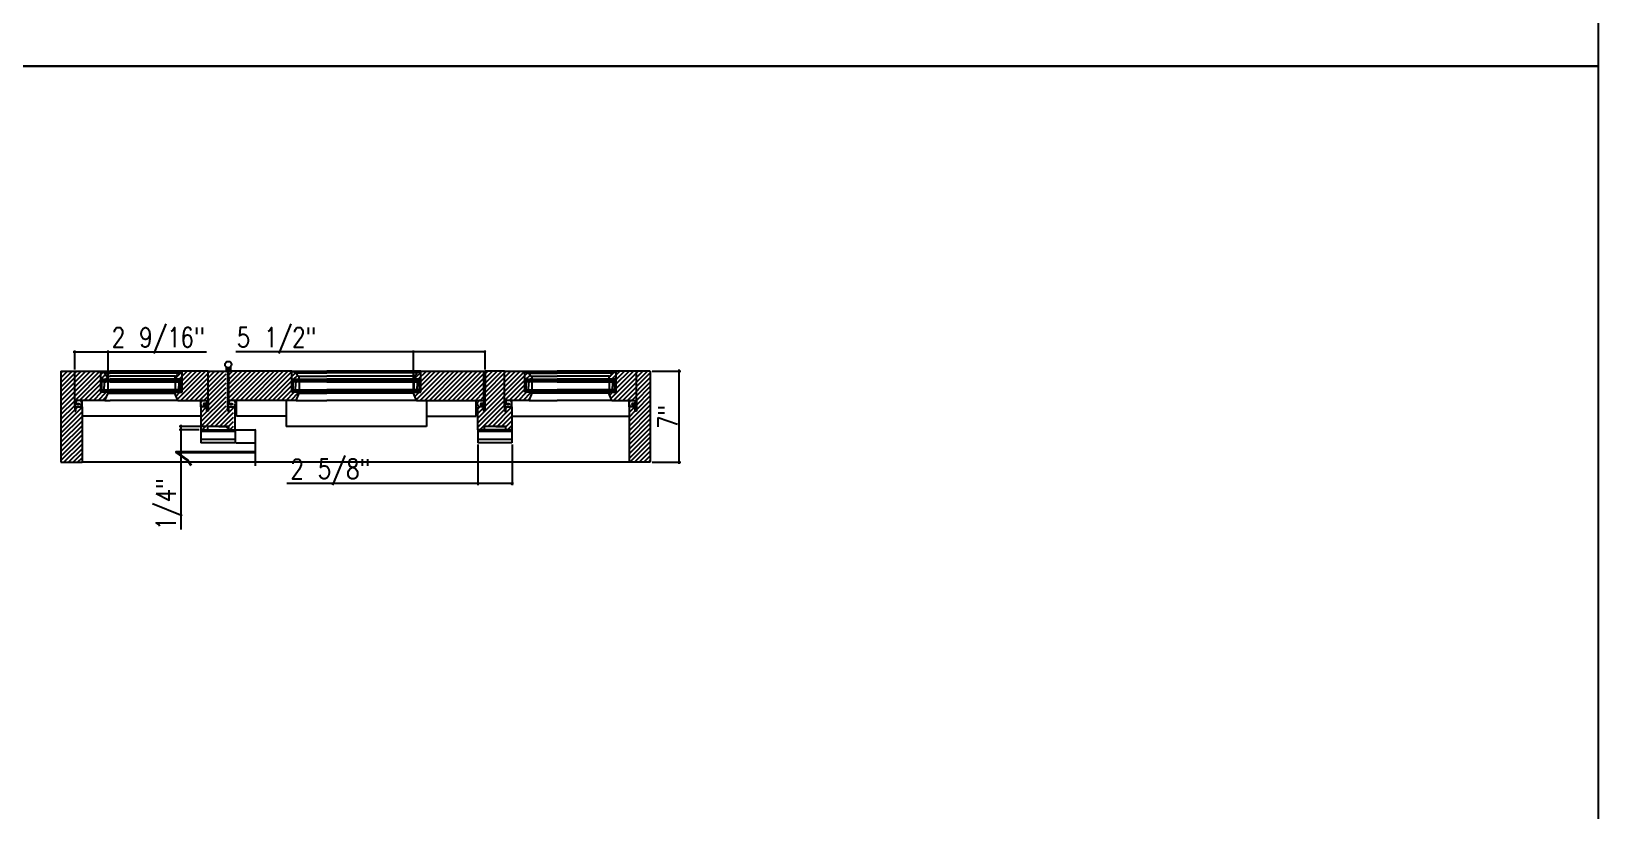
# Model space of a CAD drawing. Header units: inches. Extents: x 1985 to 11287, y 379 to 4336.
# Drawn here: x 7354.8 to 7475.2, y 3603.7 to 3663.6 of the extents above; entities that cross this region are included whole.
import ezdxf

# ---------------------------------------------------------------- set-up
doc = ezdxf.new("R2010")
doc.units = ezdxf.units.IN
doc.header["$MEASUREMENT"] = 0
doc.layers.get('0').update_dxf_attribs({"linetype": 'CONTINUOUS'})
doc.layers.get('Defpoints').update_dxf_attribs({"linetype": 'CONTINUOUS'})
for name, color, linetype in [('COTE1-1', 7, 'CONTINUOUS'), ('COTE1-1 99', 7, 'CONTINUOUS'), ('glass-', 6, 'CONTINUOUS'), ('glazing tape', 7, 'CONTINUOUS'), ('hardware-', 94, 'CONTINUOUS'), ('hatch 99', 1, 'CONTINUOUS'), ('separation 99', 3, 'CONTINUOUS'), ('weatherstripping', 5, 'CONTINUOUS'), ('wood detail', 7, 'CONTINUOUS'), ('wood detail 99', 7, 'CONTINUOUS')]:
    doc.layers.add(name, color=color, linetype=linetype)
doc.styles.get("Standard").update_dxf_attribs({"font": 'txt.shx', "width": 0.8})
doc.dimstyles.new('Elevation', dxfattribs={"dimscale": 2, "dimtxt": 0.75, "dimasz": 0.0625, "dimexe": 0.0625, "dimexo": 0.0625, "dimgap": 0.0625, "dimtad": 1, "dimdec": 5, "dimzin": 0, "dimdsep": 46, "dimlunit": 5, "dimtxsty": 'Standard', "dimblk1": 'OBLIQUE', "dimblk2": 'OBLIQUE', "dimsah": 1, "dimcen": 2, "dimdle": 0.0625, "dimclrd": 1, "dimclre": 1, "dimadec": 1, "dimazin": 0, "dimtfac": 0.375, "dimtdec": 5, "dimtmove": 0, "dimatfit": 3, "dimldrblk": 'OBLIQUE', "dimfxl": 1, "dimfrac": 2, "dimtolj": 1, "dimtzin": 0, "dimarcsym": 0})
doc.dimstyles.new('Muntin', dxfattribs={"dimtxt": 0.125, "dimasz": 0.0625, "dimexe": 0.0625, "dimexo": 0.0625, "dimgap": 0.0625, "dimtad": 1, "dimdec": 5, "dimzin": 0, "dimdsep": 46, "dimlunit": 5, "dimtxsty": 'Standard', "dimblk": 'OBLIQUE', "dimcen": 0.125, "dimclrd": 1, "dimclre": 1, "dimadec": 1, "dimazin": 0, "dimtfac": 0.375, "dimtdec": 5, "dimtmove": 0, "dimatfit": 3, "dimldrblk": 'OBLIQUE', "dimfxl": 1, "dimfrac": 2, "dimtolj": 1, "dimtzin": 0, "dimarcsym": 0})
pattern_1 = [(45, (7403.3322, 1875.4925), (-0.176776695, 0.176776695), [])]
pattern_2 = [(45, (7377.59578, 1887.24706), (-0.176776695, 0.176776695), [])]

# ---------------------------------------------------------------- blocks, each defined once
blk = doc.blocks.new('_OBLIQUE')
at = {"color": 0, "linetype": 'ByBlock'}
blk.add_line((-0.5, -0.5), (0.5, 0.5), dxfattribs=at)
blk = doc.blocks.new('*D771')
at = {"layer": 'COTE1-1 99', "color": 1, "lineweight": -2}
for p, q in [((7402.46, 3637.45), (7404.67, 3637.45)), ((7404.54, 3630.33), (7404.54, 3637.58)), ((7402.46, 3630.45), (7404.67, 3630.45))]:
    blk.add_line(p, q, dxfattribs=at)
at = {"layer": 'Defpoints', "color": 0}
for p in [(7402.33, 3637.45), (7404.54, 3637.45), (7402.33, 3630.45)]:
    blk.add_point(p, dxfattribs=at)
at = {"layer": 'COTE1-1 99', "color": 1, "lineweight": -2, "xscale": 0.125, "yscale": 0.125, "zscale": 0.125}
for p, rotation in [((7404.54, 3637.45), 90), ((7404.54, 3630.45), 270)]:
    blk.add_blockref('_OBLIQUE', p, dxfattribs=dict(at, rotation=rotation))
at = {"layer": 'COTE1-1 99', "color": 0, "insert": (7403.67, 3633.95), "char_height": 1.5, "attachment_point": 5, "rotation": 90}
blk.add_mtext('\\A1;7"', dxfattribs=at)
blk = doc.blocks.new('*D772')
at = {"layer": 'COTE1-1 99', "color": 1, "lineweight": -2}
for p, q in [((7368.19, 3633.2), (7366.14, 3633.2)), ((7367.69, 3632.95), (7366.14, 3632.95)), ((7366.27, 3633.33), (7366.27, 3632.95)), ((7366.27, 3632.95), (7366.27, 3625.3))]:
    blk.add_line(p, q, dxfattribs=at)
at = {"layer": 'Defpoints', "color": 0}
for p in [(7366.27, 3632.95), (7367.81, 3632.95), (7368.31, 3633.2)]:
    blk.add_point(p, dxfattribs=at)
at = {"layer": 'COTE1-1 99', "color": 1, "lineweight": -2, "xscale": 0.125, "yscale": 0.125, "zscale": 0.125}
for p, rotation in [((7366.27, 3633.2), 90), ((7366.27, 3632.95), 270)]:
    blk.add_blockref('_OBLIQUE', p, dxfattribs=dict(at, rotation=rotation))
at = {"layer": 'COTE1-1 99', "color": 0, "insert": (7365.39, 3627.23), "char_height": 1.5, "attachment_point": 5, "rotation": 90}
blk.add_mtext('\\A1;1/4"', dxfattribs=at)
blk = doc.blocks.new('*D785')
at = {"layer": 'COTE1-1', "color": 1, "lineweight": -2}
for p, q in [((7370.5, 3632.95), (7372.04, 3632.95)), ((7371.98, 3632.95), (7371.98, 3631.95)), ((7370.5, 3631.95), (7372.04, 3631.95)), ((7371.98, 3631.95), (7371.98, 3630.17))]:
    blk.add_line(p, q, dxfattribs=at)
at = {"layer": 'Defpoints', "color": 0}
for p in [(7370.44, 3632.95), (7370.44, 3631.95), (7371.98, 3631.95)]:
    blk.add_point(p, dxfattribs=at)
at = {"layer": 'COTE1-1', "color": 1, "lineweight": -2, "xscale": 0.0625, "yscale": 0.0625, "zscale": 0.0625}
for p, rotation in [((7371.98, 3632.95), 90), ((7371.98, 3631.95), 270)]:
    blk.add_blockref('_OBLIQUE', p, dxfattribs=dict(at, rotation=rotation))
at = {"layer": 'COTE1-1', "color": 0, "insert": (7368.92, 3631.03), "char_height": 6, "attachment_point": 5, "rotation": 90}
blk.add_mtext('\\A1;1', dxfattribs=at)
blk = doc.blocks.new('*D779')
at = {"layer": 'COTE1-1 99', "color": 1, "lineweight": -2}
for p, q in [((7389.08, 3631.83), (7389.08, 3628.69)), ((7391.71, 3631.83), (7391.71, 3628.69)), ((7389.08, 3628.81), (7374.43, 3628.81)), ((7391.83, 3628.81), (7389.08, 3628.81))]:
    blk.add_line(p, q, dxfattribs=at)
at = {"layer": 'Defpoints', "color": 0}
for p in [(7389.08, 3631.95), (7391.71, 3631.95), (7389.08, 3628.81)]:
    blk.add_point(p, dxfattribs=at)
at = {"layer": 'COTE1-1 99', "color": 1, "lineweight": -2, "xscale": 0.125, "yscale": 0.125, "zscale": 0.125, "rotation": 180}
blk.add_blockref('_OBLIQUE', (7389.08, 3628.81), dxfattribs=at)
at = {"layer": 'COTE1-1 99', "color": 1, "lineweight": -2, "xscale": 0.125, "yscale": 0.125, "zscale": 0.125}
blk.add_blockref('_OBLIQUE', (7391.71, 3628.81), dxfattribs=at)
at = {"layer": 'COTE1-1 99', "color": 0, "insert": (7377.76, 3629.69), "char_height": 1.5, "attachment_point": 5}
blk.add_mtext('\\A1;2 5/8"', dxfattribs=at)
blk = doc.blocks.new('*D780')
at = {"layer": 'COTE1-1 99', "color": 1, "lineweight": -2}
for p, q in [((7384.14, 3638.93), (7370.49, 3638.93)), ((7389.64, 3638.93), (7384.02, 3638.93)), ((7384.14, 3635.92), (7384.14, 3639.05)), ((7389.64, 3637.58), (7389.64, 3639.05))]:
    blk.add_line(p, q, dxfattribs=at)
at = {"layer": 'Defpoints', "color": 0}
for p in [(7389.64, 3638.93), (7389.64, 3637.45), (7384.14, 3635.8)]:
    blk.add_point(p, dxfattribs=at)
at = {"layer": 'COTE1-1 99', "color": 1, "lineweight": -2, "xscale": 0.125, "yscale": 0.125, "zscale": 0.125, "rotation": 180}
blk.add_blockref('_OBLIQUE', (7384.14, 3638.93), dxfattribs=at)
at = {"layer": 'COTE1-1 99', "color": 1, "lineweight": -2, "xscale": 0.125, "yscale": 0.125, "zscale": 0.125}
blk.add_blockref('_OBLIQUE', (7389.64, 3638.93), dxfattribs=at)
at = {"layer": 'COTE1-1 99', "color": 0, "insert": (7373.62, 3639.8), "char_height": 1.5, "attachment_point": 5}
blk.add_mtext('\\A1;5 1/2"', dxfattribs=at)
blk = doc.blocks.new('*D781')
at = {"layer": 'COTE1-1 99', "color": 1, "lineweight": -2}
for p, q in [((7358, 3638.93), (7360.69, 3638.93)), ((7358.13, 3637.58), (7358.13, 3639.05)), ((7360.69, 3635.95), (7360.69, 3639.05)), ((7360.69, 3638.93), (7368.26, 3638.93))]:
    blk.add_line(p, q, dxfattribs=at)
at = {"layer": 'Defpoints', "color": 0}
for p in [(7360.69, 3638.93), (7358.13, 3637.45), (7360.69, 3635.83)]:
    blk.add_point(p, dxfattribs=at)
at = {"layer": 'COTE1-1 99', "color": 1, "lineweight": -2, "xscale": 0.125, "yscale": 0.125, "zscale": 0.125, "rotation": 180}
blk.add_blockref('_OBLIQUE', (7358.13, 3638.93), dxfattribs=at)
at = {"layer": 'COTE1-1 99', "color": 1, "lineweight": -2, "xscale": 0.125, "yscale": 0.125, "zscale": 0.125}
blk.add_blockref('_OBLIQUE', (7360.69, 3638.93), dxfattribs=at)
at = {"layer": 'COTE1-1 99', "color": 0, "insert": (7364.54, 3639.8), "char_height": 1.5, "attachment_point": 5}
blk.add_mtext('\\A1;2 9/16"', dxfattribs=at)

msp = doc.modelspace()

# ---------------------------------------------------------------- hatches: boundary and pattern name
at = {"layer": 'glazing tape'}
h = msp.add_hatch(color=256, dxfattribs=at)
h.paths.add_polyline_path([(7360.664259, 3636.766145), (7360.664259, 3636.828645), (7360.164259, 3636.828645), (7360.164259, 3636.766145)])
h.paths.add_polyline_path([(7360.187759, 3635.891145), (7360.187759, 3635.828645), (7360.687759, 3635.828645), (7360.687759, 3635.891145)])
h = msp.add_hatch(color=256, dxfattribs=at)
h.paths.add_polyline_path([(7366.336338, 3636.766145), (7366.336338, 3636.828645), (7365.836338, 3636.828645), (7365.836338, 3636.766145)])
h.paths.add_polyline_path([(7366.312838, 3635.828645), (7366.312838, 3635.891145), (7365.812838, 3635.891145), (7365.812838, 3635.828645)])
h = msp.add_hatch(color=7, dxfattribs=at)
h.paths.add_polyline_path([(7375.352681, 3636.828645), (7374.852681, 3636.828645), (7374.852681, 3636.766145), (7375.352681, 3636.766145)])
h.paths.add_polyline_path([(7375.376181, 3635.891145), (7374.876181, 3635.891145), (7374.876181, 3635.828645), (7375.376181, 3635.828645)])
h = msp.add_hatch(color=7, dxfattribs=at)
h.paths.add_polyline_path([(7384.166045, 3636.828645), (7384.666045, 3636.828645), (7384.666045, 3636.766145), (7384.166045, 3636.766145)])
h.paths.add_polyline_path([(7384.142545, 3635.891145), (7384.642545, 3635.891145), (7384.642545, 3635.828645), (7384.142545, 3635.828645)])
h = msp.add_hatch(color=256, dxfattribs=at)
h.paths.add_polyline_path([(7393.244889, 3636.828645), (7392.744889, 3636.828645), (7392.744889, 3636.766145), (7393.244889, 3636.766145)])
h.paths.add_polyline_path([(7393.268389, 3635.891145), (7392.768389, 3635.891145), (7392.768389, 3635.828645), (7393.268389, 3635.828645)])
h = msp.add_hatch(color=256, dxfattribs=at)
h.paths.add_polyline_path([(7399.666968, 3636.828645), (7399.166968, 3636.828645), (7399.166968, 3636.766145), (7399.666968, 3636.766145)])
h.paths.add_polyline_path([(7399.643468, 3635.891145), (7399.143468, 3635.891145), (7399.143468, 3635.828645), (7399.643468, 3635.828645)])
at = {"layer": 'hatch 99'}
h = msp.add_hatch(dxfattribs=at)
h.set_pattern_fill('ANSI31', color=256, scale=2, style=0)
h.set_pattern_definition(pattern_1)
h.paths.add_polyline_path([(7360.125244, 3636.828645), (7360.664259, 3636.828645), (7360.664259, 3637.055145, -0.375199902), (7360.508009, 3637.180145, 0.375199902), (7360.351759, 3637.305145), (7360.351759, 3637.367645), (7360.125244, 3637.367645)], flags=17)
h.paths.add_polyline_path([(7360.125244, 3637.453645), (7358.125308, 3637.453645), (7358.125308, 3635.203645), (7360.446687, 3635.203645), (7360.687759, 3635.766145), (7360.687759, 3635.828645), (7360.125244, 3635.828645)])
edge = h.paths.add_edge_path()
edge.add_line((7357.0628, 3630.453645), (7358.6878, 3630.453645))
edge.add_line((7358.6878, 3630.453645), (7358.6878, 3634.703645))
edge.add_line((7358.6878, 3634.703645), (7358.389361, 3634.703645))
edge.add_spline(control_points=[(7358.392226, 3634.705322), (7358.32034, 3634.719898), (7358.192418, 3634.737537), (7358.15268, 3634.573453), (7358.243471, 3634.530355), (7358.206312, 3634.440902), (7358.136272, 3634.396686)], knot_values=[0.0027567057, 0.0027567057, 0.0027567057, 0.0027567057, 0.1624304155, 0.2177873023, 0.3270826056, 0.4968128609, 0.4968128609, 0.4968128609, 0.4968128609], degree=3, periodic=0)
edge.add_line((7358.21897, 3634.603947), (7358.21897, 3634.391181))
edge.add_line((7358.21897, 3634.391181), (7358.125308, 3634.391181))
edge.add_line((7358.125308, 3634.391181), (7358.125308, 3635.203645))
edge.add_line((7358.125308, 3635.203645), (7358.125308, 3637.453645))
edge.add_line((7358.125308, 3637.453645), (7357.0628, 3637.453645))
edge.add_line((7357.0628, 3637.453645), (7357.0628, 3630.453645))
h = msp.add_hatch(dxfattribs=at)
h.set_pattern_fill('ANSI31', color=256, scale=2, style=0)
h.set_pattern_definition(pattern_1)
edge = h.paths.add_edge_path()
edge.add_line((7369.751204, 3636.078645), (7369.751204, 3637.328645))
edge.add_line((7369.751204, 3637.328645), (7369.751204, 3637.453645))
edge.add_line((7369.751204, 3637.453645), (7368.375289, 3637.453645))
edge.add_line((7368.375289, 3637.453645), (7368.375289, 3634.731956))
edge.add_line((7368.375289, 3634.731956), (7368.375289, 3634.391181))
edge.add_line((7368.375289, 3634.391181), (7368.281627, 3634.391181))
edge.add_line((7368.281627, 3634.391181), (7368.281627, 3634.703085))
edge.add_spline(control_points=[(7368.10837, 3634.705322), (7368.180256, 3634.719898), (7368.308179, 3634.737537), (7368.347917, 3634.573453), (7368.257126, 3634.530355), (7368.294285, 3634.440902), (7368.364325, 3634.396686)], knot_values=[0.0027567057, 0.0027567057, 0.0027567057, 0.0027567057, 0.1624304155, 0.2177873023, 0.3270826056, 0.4968128609, 0.4968128609, 0.4968128609, 0.4968128609], degree=3, periodic=0)
edge.add_line((7368.28045, 3634.703645), (7367.812796, 3634.703645))
edge.add_line((7367.812796, 3634.703645), (7367.812796, 3632.953645))
edge.add_line((7367.812796, 3632.953645), (7368.312796, 3632.953645))
edge.add_line((7368.312796, 3632.953645), (7368.312796, 3633.203645))
edge.add_line((7368.312796, 3633.203645), (7369.812796, 3633.203645))
edge.add_line((7369.812796, 3633.203645), (7369.812796, 3632.953645))
edge.add_line((7369.812796, 3632.953645), (7370.312796, 3632.953645))
edge.add_line((7370.312796, 3632.953645), (7370.312796, 3634.703645))
edge.add_line((7370.312796, 3634.703645), (7369.845143, 3634.703645))
edge.add_spline(control_points=[(7370.017222, 3634.705322), (7369.945337, 3634.719898), (7369.817414, 3634.737537), (7369.777676, 3634.573453), (7369.868467, 3634.530355), (7369.831308, 3634.440902), (7369.761268, 3634.396686)], knot_values=[0.0027567057, 0.0027567057, 0.0027567057, 0.0027567057, 0.1624304155, 0.2177873023, 0.3270826056, 0.4968128609, 0.4968128609, 0.4968128609, 0.4968128609], degree=3, periodic=0)
edge.add_line((7369.843966, 3634.703085), (7369.843966, 3634.391181))
edge.add_line((7369.843966, 3634.391181), (7369.751204, 3634.391181))
edge.add_line((7369.751204, 3634.391181), (7369.751204, 3636.078645))
h.paths.add_polyline_path([(7368.375289, 3637.453645), (7366.375352, 3637.453645), (7366.375352, 3635.828645), (7365.812838, 3635.828645), (7365.812838, 3635.766145), (7366.053909, 3635.203645), (7368.375289, 3635.203645)])
h.paths.add_polyline_path([(7366.375352, 3637.367645), (7366.148838, 3637.367645), (7366.148838, 3637.305145), (7366.135716, 3637.305145, 0.3507810594), (7365.992588, 3637.180145, -0.375199902), (7365.836338, 3637.055145), (7365.836338, 3636.828645), (7366.375352, 3636.828645)], flags=17)
h = msp.add_hatch(dxfattribs=at)
h.set_pattern_fill('ANSI31', color=256, scale=2, style=0)
h.set_pattern_definition([(45, (7391.70265, 1887.24706), (-0.176776695, 0.176776695), [])])
h.paths.add_polyline_path([(7369.969931, 3637.453645), (7369.969931, 3635.203645), (7375.13511, 3635.203645), (7375.376181, 3635.766145), (7375.376181, 3635.828645), (7374.813667, 3635.828645), (7374.813667, 3637.453645)])
h.paths.add_polyline_path([(7374.813667, 3636.828645), (7375.352681, 3636.828645), (7375.352681, 3637.078645, -0.375199902), (7375.196431, 3637.203645, 0.375199902), (7375.040181, 3637.328645), (7375.040181, 3637.391145), (7374.813667, 3637.391145)], flags=17)
h = msp.add_hatch(dxfattribs=at)
h.set_pattern_fill('ANSI31', color=256, scale=2, style=0)
h.set_pattern_definition(pattern_2)
h.paths.add_polyline_path([(7384.705059, 3637.391145), (7384.478545, 3637.391145), (7384.478545, 3637.328645), (7384.465423, 3637.328645, 0.3507810594), (7384.322295, 3637.203645, -0.375199902), (7384.166045, 3637.078645), (7384.166045, 3636.828645), (7384.705059, 3636.828645)], flags=17)
h.paths.add_polyline_path([(7384.705059, 3637.453645), (7384.705059, 3635.828645), (7384.142545, 3635.828645), (7384.142545, 3635.766145), (7384.383617, 3635.203645), (7389.548796, 3635.203645), (7389.548796, 3637.453645)])
h = msp.add_hatch(dxfattribs=at)
h.set_pattern_fill('ANSI31', color=256, scale=2, style=0)
h.set_pattern_definition([(45, (7377.72078, 1887.24706), (-0.176776695, 0.176776695), [])])
edge = h.paths.add_edge_path()
edge.add_line((7391.143438, 3637.453645), (7389.642522, 3637.453645))
edge.add_line((7389.642522, 3637.453645), (7389.642522, 3637.328645))
edge.add_line((7389.642522, 3637.328645), (7389.642522, 3636.078645))
edge.add_line((7389.642522, 3636.078645), (7389.642522, 3634.348167))
edge.add_spline(control_points=[(7389.376504, 3634.705322), (7389.44839, 3634.719898), (7389.576312, 3634.737537), (7389.61605, 3634.573453), (7389.525259, 3634.530355), (7389.562418, 3634.440902), (7389.632459, 3634.396686)], knot_values=[0.0027567057, 0.0027567057, 0.0027567057, 0.0027567057, 0.1624304155, 0.2177873023, 0.3270826056, 0.4968128609, 0.4968128609, 0.4968128609, 0.4968128609], degree=3, periodic=0)
edge.add_line((7389.6336, 3634.391181), (7389.54976, 3634.391181))
edge.add_line((7389.54976, 3634.391181), (7389.54976, 3634.603947))
edge.add_spline(control_points=[(7389.376504, 3634.705322), (7389.44839, 3634.719898), (7389.576312, 3634.737537), (7389.61605, 3634.573453), (7389.525259, 3634.530355), (7389.562418, 3634.440902), (7389.632459, 3634.396686)], knot_values=[0.0027567057, 0.0027567057, 0.0027567057, 0.0027567057, 0.1624304155, 0.2177873023, 0.3270826056, 0.4968128609, 0.4968128609, 0.4968128609, 0.4968128609], degree=3, periodic=0)
edge.add_line((7389.379369, 3634.703645), (7389.08093, 3634.703645))
edge.add_line((7389.08093, 3634.703645), (7389.08093, 3632.953645))
edge.add_line((7389.08093, 3632.953645), (7389.58093, 3632.953645))
edge.add_line((7389.58093, 3632.953645), (7389.58093, 3633.203645))
edge.add_line((7389.58093, 3633.203645), (7391.20593, 3633.203645))
edge.add_line((7391.20593, 3633.203645), (7391.20593, 3632.953645))
edge.add_line((7391.20593, 3632.953645), (7391.70593, 3632.953645))
edge.add_line((7391.70593, 3632.953645), (7391.70593, 3634.703645))
edge.add_line((7391.70593, 3634.703645), (7391.407491, 3634.703645))
edge.add_spline(control_points=[(7391.410356, 3634.705322), (7391.33847, 3634.719898), (7391.210548, 3634.737537), (7391.17081, 3634.573453), (7391.261601, 3634.530355), (7391.224442, 3634.440902), (7391.154402, 3634.396686)], knot_values=[0.0027567057, 0.0027567057, 0.0027567057, 0.0027567057, 0.1624304155, 0.2177873023, 0.3270826056, 0.4968128609, 0.4968128609, 0.4968128609, 0.4968128609], degree=3, periodic=0)
edge.add_line((7391.2371, 3634.603947), (7391.2371, 3634.391181))
edge.add_line((7391.2371, 3634.391181), (7391.143438, 3634.391181))
edge.add_line((7391.143438, 3634.391181), (7391.143438, 3635.313908))
edge.add_line((7391.143438, 3635.313908), (7391.143438, 3637.453645))
h.paths.add_polyline_path([(7391.143438, 3635.203645), (7393.027317, 3635.203645), (7393.268389, 3635.766145), (7393.268389, 3635.828645), (7392.705874, 3635.828645), (7392.705874, 3637.453645), (7391.143438, 3637.453645)])
h.paths.add_polyline_path([(7392.705874, 3636.828645), (7393.244889, 3636.828645), (7393.244889, 3637.055145, -0.375199902), (7393.088639, 3637.180145, 0.375199902), (7392.932389, 3637.305145), (7392.932389, 3637.367645), (7392.705874, 3637.367645)], flags=17)
h = msp.add_hatch(dxfattribs=at)
h.set_pattern_fill('ANSI31', color=256, scale=2, style=0)
h.set_pattern_definition(pattern_2)
h.paths.add_polyline_path([(7399.705982, 3637.367645), (7399.479468, 3637.367645), (7399.479468, 3637.305145), (7399.466346, 3637.305145, 0.3507810594), (7399.323218, 3637.180145, -0.375199902), (7399.166968, 3637.055145), (7399.166968, 3636.828645), (7399.705982, 3636.828645)], flags=17)
h.paths.add_polyline_path([(7399.705982, 3635.828645), (7399.143468, 3635.828645), (7399.143468, 3635.766145), (7399.384539, 3635.203645), (7401.268419, 3635.203645), (7401.268419, 3637.453645), (7399.705982, 3637.453645)])
edge = h.paths.add_edge_path()
edge.add_line((7401.268419, 3634.731956), (7401.268419, 3634.343828))
edge.add_spline(control_points=[(7401.0015, 3634.705322), (7401.073386, 3634.719898), (7401.201309, 3634.737537), (7401.241047, 3634.573453), (7401.150256, 3634.530355), (7401.187415, 3634.440902), (7401.257455, 3634.396686)], knot_values=[0.0027567057, 0.0027567057, 0.0027567057, 0.0027567057, 0.1624304155, 0.2177873023, 0.3270826056, 0.4968128609, 0.4968128609, 0.4968128609, 0.4968128609], degree=3, periodic=0)
edge.add_line((7401.258597, 3634.391181), (7401.174757, 3634.391181))
edge.add_line((7401.174757, 3634.391181), (7401.174757, 3634.603947))
edge.add_spline(control_points=[(7401.0015, 3634.705322), (7401.073386, 3634.719898), (7401.201309, 3634.737537), (7401.241047, 3634.573453), (7401.150256, 3634.530355), (7401.187415, 3634.440902), (7401.257455, 3634.396686)], knot_values=[0.0027567057, 0.0027567057, 0.0027567057, 0.0027567057, 0.1624304155, 0.2177873023, 0.3270826056, 0.4968128609, 0.4968128609, 0.4968128609, 0.4968128609], degree=3, periodic=0)
edge.add_line((7401.004365, 3634.703645), (7400.705926, 3634.703645))
edge.add_line((7400.705926, 3634.703645), (7400.705926, 3630.453645))
edge.add_line((7400.705926, 3630.453645), (7402.330926, 3630.453645))
edge.add_line((7402.330926, 3630.453645), (7402.330926, 3637.453645))
edge.add_line((7402.330926, 3637.453645), (7401.268419, 3637.453645))
edge.add_line((7401.268419, 3637.453645), (7401.268419, 3634.731956))

# ---------------------------------------------------------------- linework, layer by layer
at = {"layer": 'COTE1-1'}
for p, q in [((7374.376181, 3635.203645), (7374.376181, 3633.203645)), ((7385.142545, 3635.203645), (7385.142545, 3633.203645)), ((7369.937796, 3633.203645), (7368.312796, 3633.203645)), ((7368.312796, 3633.203645), (7368.312796, 3632.953645)), ((7369.187796, 3633.203645), (7369.937796, 3633.203645)), ((7369.937796, 3633.203645), (7369.937796, 3632.953645)), ((7391.20593, 3633.203645), (7389.58093, 3633.203645)), ((7389.58093, 3633.203645), (7389.58093, 3632.953645)), ((7390.45593, 3633.203645), (7391.20593, 3633.203645)), ((7391.20593, 3633.203645), (7391.20593, 3632.953645))]:
    msp.add_line(p, q, dxfattribs=at)
at = {"layer": 'glass-', "color": 6}
for p, q in [((7360.862433, 3636.766145), (7360.164259, 3636.766145)), ((7360.218944, 3635.891145), (7360.218944, 3636.766145)), ((7360.862433, 3636.641145), (7360.218944, 3636.641145)), ((7360.218944, 3636.016145), (7360.862433, 3636.016145)), ((7360.399878, 3636.611154), (7360.507661, 3636.641145)), ((7360.399878, 3636.611154), (7360.399878, 3636.266145)), ((7360.399878, 3636.046137), (7360.399878, 3636.266145)), ((7360.399878, 3636.046137), (7360.507661, 3636.016145)), ((7360.664259, 3636.641145), (7360.664259, 3636.016145)), ((7360.862433, 3636.766145), (7366.336338, 3636.766145)), ((7360.862433, 3636.641145), (7366.281652, 3636.641145)), ((7366.281652, 3636.016145), (7360.862433, 3636.016145)), ((7365.848552, 3636.641145), (7365.848552, 3636.016145)), ((7366.112932, 3636.611154), (7366.00515, 3636.641145)), ((7366.112932, 3636.046137), (7366.00515, 3636.016145)), ((7366.112932, 3636.611154), (7366.112932, 3636.266145)), ((7366.112932, 3636.046137), (7366.112932, 3636.266145)), ((7366.281652, 3635.891145), (7366.281652, 3636.766145)), ((7377.495556, 3636.766145), (7374.852681, 3636.766145)), ((7374.907367, 3635.891145), (7374.907367, 3636.766145)), ((7377.495556, 3636.641145), (7374.907367, 3636.641145)), ((7374.907367, 3636.016145), (7377.495556, 3636.016145)), ((7375.088301, 3636.611154), (7375.196084, 3636.641145)), ((7375.088301, 3636.611154), (7375.088301, 3636.266145)), ((7375.088301, 3636.046137), (7375.088301, 3636.266145)), ((7375.088301, 3636.046137), (7375.196084, 3636.016145)), ((7375.352681, 3636.641145), (7375.352681, 3636.016145)), ((7377.495556, 3636.766145), (7384.666045, 3636.766145)), ((7377.495556, 3636.641145), (7384.611359, 3636.641145)), ((7384.611359, 3636.016145), (7377.495556, 3636.016145)), ((7384.166045, 3636.641145), (7384.166045, 3636.016145)), ((7384.430425, 3636.611154), (7384.322643, 3636.641145)), ((7384.430425, 3636.046137), (7384.322643, 3636.016145)), ((7384.430425, 3636.611154), (7384.430425, 3636.266145)), ((7384.430425, 3636.046137), (7384.430425, 3636.266145)), ((7384.611359, 3635.891145), (7384.611359, 3636.766145)), ((7395.187543, 3636.766145), (7392.744889, 3636.766145)), ((7392.799574, 3635.891145), (7392.799574, 3636.766145)), ((7395.187543, 3636.641145), (7392.799574, 3636.641145)), ((7392.799574, 3636.016145), (7395.187543, 3636.016145)), ((7392.968294, 3636.611154), (7393.076077, 3636.641145)), ((7392.968294, 3636.611154), (7392.968294, 3636.266145)), ((7392.968294, 3636.046137), (7392.968294, 3636.266145)), ((7392.968294, 3636.046137), (7393.076077, 3636.016145)), ((7393.232674, 3636.641145), (7393.232674, 3636.016145)), ((7395.187543, 3636.766145), (7399.666968, 3636.766145)), ((7395.187543, 3636.641145), (7399.612282, 3636.641145)), ((7399.612282, 3636.016145), (7395.187543, 3636.016145)), ((7399.166968, 3636.641145), (7399.166968, 3636.016145)), ((7399.431348, 3636.611154), (7399.323565, 3636.641145)), ((7399.431348, 3636.046137), (7399.323565, 3636.016145)), ((7399.431348, 3636.611154), (7399.431348, 3636.266145)), ((7399.431348, 3636.046137), (7399.431348, 3636.266145)), ((7399.612282, 3635.891145), (7399.612282, 3636.766145)), ((7360.187759, 3635.891145), (7360.862433, 3635.891145)), ((7366.312838, 3635.891145), (7360.862433, 3635.891145)), ((7374.876181, 3635.891145), (7377.495556, 3635.891145)), ((7384.642545, 3635.891145), (7377.495556, 3635.891145)), ((7392.768389, 3635.891145), (7395.187543, 3635.891145)), ((7399.643468, 3635.891145), (7395.187543, 3635.891145))]:
    msp.add_line(p, q, dxfattribs=at)
at = {"layer": 'glazing tape', "color": 7}
for p, q in [((7360.164259, 3636.828645), (7360.164259, 3636.766145)), ((7360.664259, 3636.828645), (7360.664259, 3636.766145)), ((7365.836338, 3636.828645), (7365.836338, 3636.766145)), ((7366.336338, 3636.828645), (7366.336338, 3636.766145)), ((7374.852681, 3636.828645), (7374.852681, 3636.766145)), ((7375.352681, 3636.828645), (7375.352681, 3636.766145)), ((7384.166045, 3636.828645), (7384.166045, 3636.766145)), ((7384.666045, 3636.828645), (7384.666045, 3636.766145)), ((7392.744889, 3636.828645), (7392.744889, 3636.766145)), ((7393.244889, 3636.828645), (7393.244889, 3636.766145)), ((7399.166968, 3636.828645), (7399.166968, 3636.766145)), ((7399.666968, 3636.828645), (7399.666968, 3636.766145))]:
    msp.add_line(p, q, dxfattribs=at)
at = {"layer": 'glazing tape'}
for p, q in [((7360.164259, 3636.766145), (7360.664259, 3636.766145)), ((7365.836338, 3636.766145), (7366.336338, 3636.766145)), ((7374.852681, 3636.766145), (7375.352681, 3636.766145)), ((7384.666045, 3636.766145), (7384.166045, 3636.766145)), ((7393.244889, 3636.766145), (7392.744889, 3636.766145)), ((7399.666968, 3636.766145), (7399.166968, 3636.766145)), ((7360.187759, 3635.891145), (7360.187759, 3635.828645)), ((7360.687759, 3635.891145), (7360.187759, 3635.891145)), ((7360.687759, 3635.891145), (7360.687759, 3635.828645)), ((7365.812838, 3635.891145), (7365.812838, 3635.828645)), ((7365.812838, 3635.891145), (7366.312838, 3635.891145)), ((7366.312838, 3635.891145), (7366.312838, 3635.828645)), ((7374.876181, 3635.891145), (7374.876181, 3635.828645)), ((7375.376181, 3635.891145), (7374.876181, 3635.891145)), ((7375.376181, 3635.891145), (7375.376181, 3635.828645)), ((7384.142545, 3635.891145), (7384.142545, 3635.828645)), ((7384.142545, 3635.891145), (7384.642545, 3635.891145)), ((7384.642545, 3635.891145), (7384.642545, 3635.828645)), ((7392.768389, 3635.891145), (7392.768389, 3635.828645)), ((7393.268389, 3635.891145), (7392.768389, 3635.891145)), ((7393.268389, 3635.891145), (7393.268389, 3635.828645)), ((7399.143468, 3635.891145), (7399.643468, 3635.891145)), ((7399.143468, 3635.891145), (7399.143468, 3635.828645)), ((7399.643468, 3635.891145), (7399.643468, 3635.828645))]:
    msp.add_line(p, q, dxfattribs=at)
at = {"layer": 'hardware-', "color": 94}
for p, q in [((7369.751204, 3637.746933), (7369.751204, 3637.453645)), ((7369.876204, 3637.641145), (7369.751204, 3637.641145)), ((7369.876204, 3637.708077), (7369.876204, 3637.453645)), ((7369.969931, 3637.708077), (7369.969931, 3637.453645)), ((7370.094931, 3637.746933), (7370.094931, 3637.453645))]:
    msp.add_line(p, q, dxfattribs=at)
msp.add_circle((7369.923067, 3637.953645), 0.25, dxfattribs=at)
for centre, start, end in [((7369.688704, 3637.746933), 0, 41.41287632), ((7370.157431, 3637.746933), 138.58712368, 180)]:
    msp.add_arc(centre, 0.0625, start, end, dxfattribs=at)
at = {"layer": 'separation 99'}
for points in [[(7475.154558, 3789.128969), (7248.665735, 3789.128969), (7248.665735, 3660.878741), (7475.154558, 3660.878741)], [(7475.154558, 3660.878741), (7248.665735, 3660.878741), (7248.665735, 3532.628514), (7475.154558, 3532.628514)]]:
    msp.add_lwpolyline(points, close=True, dxfattribs=at)
at = {"layer": 'weatherstripping', "color": 5, "lineweight": 30}
for p, q in [((7369.876204, 3636.078645), (7369.876204, 3637.328645)), ((7389.642522, 3636.078645), (7389.642522, 3637.328645))]:
    msp.add_line(p, q, dxfattribs=at)
at = {"layer": 'weatherstripping', "color": 5}
for p, q in [((7358.136272, 3634.870472), (7358.136272, 3634.396686)), ((7368.364325, 3634.870472), (7368.364325, 3634.396686)), ((7369.886268, 3634.870472), (7369.886268, 3634.396686)), ((7389.632459, 3634.870472), (7389.632459, 3634.396686)), ((7391.154402, 3634.870472), (7391.154402, 3634.396686)), ((7401.257455, 3634.870472), (7401.257455, 3634.396686))]:
    msp.add_line(p, q, dxfattribs=at)
for centre, start, end in [((7358.519572, 3634.920599), 68.15315081, 90.33673255), ((7367.981024, 3634.920599), 89.66326745, 111.84684919), ((7370.269568, 3634.920599), 68.15315081, 90.33673255), ((7389.249158, 3634.920599), 89.66326745, 111.84684919), ((7391.537702, 3634.920599), 68.15315081, 90.33673255), ((7400.874154, 3634.920599), 89.66326745, 111.84684919)]:
    msp.add_arc(centre, 0.272391, start, end, dxfattribs=at)
at = {"layer": 'weatherstripping', "color": 5, "lineweight": 30}
for points in [[(7369.876755, 3637.291211), (7369.947076, 3637.036541), (7369.948881, 3636.679508), (7369.919894, 3636.271275)], [(7389.641971, 3637.291211), (7389.57165, 3637.036541), (7389.569846, 3636.679508), (7389.598833, 3636.271275)]]:
    msp.add_spline(points, degree=3, dxfattribs=at)
at = {"layer": 'weatherstripping', "color": 5}
for points, knots in [([(7358.517971, 3635.192985), (7358.380963, 3635.20406), (7358.28668, 3635.197364), (7358.224377, 3635.153622), (7358.179368, 3634.925343), (7358.502328, 3635.021276), (7358.503965, 3634.796436), (7358.192214, 3634.918849), (7358.136272, 3634.870472)], [0, 0, 0, 0, 0.0836143214, 0.2084642928, 0.3160316415, 0.6075898224, 0.6835352088, 1.0094138913, 1.0094138913, 1.0094138913, 1.0094138913]), ([(7358.392226, 3634.705322), (7358.492462, 3634.708743), (7358.715337, 3634.73297), (7358.6878, 3635.121998), (7358.620936, 3635.173427)], [0, 0, 0, 0, 0.24604895981, 0.60415027847, 0.60415027847, 0.60415027847, 0.60415027847]), ([(7368.10837, 3634.705322), (7368.008134, 3634.708743), (7367.772428, 3634.708523), (7367.812796, 3635.121998), (7367.87966, 3635.173427)], [0, 0, 0, 0, 0.24604895981, 0.60415027847, 0.60415027847, 0.60415027847, 0.60415027847]), ([(7367.982625, 3635.192985), (7368.119634, 3635.20406), (7368.213917, 3635.197364), (7368.27622, 3635.153622), (7368.321229, 3634.925343), (7367.998269, 3635.021276), (7367.996631, 3634.796436), (7368.308383, 3634.918849), (7368.364325, 3634.870472)], [0, 0, 0, 0, 0.0836143214, 0.2084642928, 0.3160316415, 0.6075898224, 0.6835352088, 1.0094138913, 1.0094138913, 1.0094138913, 1.0094138913]), ([(7370.267967, 3635.192985), (7370.130959, 3635.20406), (7370.036676, 3635.197364), (7369.974373, 3635.153622), (7369.929364, 3634.925343), (7370.252324, 3635.021276), (7370.253962, 3634.796436), (7369.94221, 3634.918849), (7369.886268, 3634.870472)], [0, 0, 0, 0, 0.0836143214, 0.2084642928, 0.3160316415, 0.6075898224, 0.6835352088, 1.0094138913, 1.0094138913, 1.0094138913, 1.0094138913]), ([(7370.142222, 3634.705322), (7370.242458, 3634.708743), (7370.491896, 3634.708523), (7370.498453, 3635.121998), (7370.370932, 3635.173427)], [0, 0, 0, 0, 0.24604895981, 0.60415027847, 0.60415027847, 0.60415027847, 0.60415027847]), ([(7389.376504, 3634.705322), (7389.276268, 3634.708743), (7389.026831, 3634.708523), (7389.020273, 3635.121998), (7389.147794, 3635.173427)], [0, 0, 0, 0, 0.24604895981, 0.60415027847, 0.60415027847, 0.60415027847, 0.60415027847]), ([(7389.250759, 3635.192985), (7389.387768, 3635.20406), (7389.482051, 3635.197364), (7389.544354, 3635.153622), (7389.589363, 3634.925343), (7389.266402, 3635.021276), (7389.264765, 3634.796436), (7389.576516, 3634.918849), (7389.632459, 3634.870472)], [0, 0, 0, 0, 0.0836143214, 0.2084642928, 0.3160316415, 0.6075898224, 0.6835352088, 1.0094138913, 1.0094138913, 1.0094138913, 1.0094138913]), ([(7391.536101, 3635.192985), (7391.399092, 3635.20406), (7391.30481, 3635.197364), (7391.242507, 3635.153622), (7391.197498, 3634.925343), (7391.520458, 3635.021276), (7391.522095, 3634.796436), (7391.210344, 3634.918849), (7391.154402, 3634.870472)], [0, 0, 0, 0, 0.0836143214, 0.2084642928, 0.3160316415, 0.6075898224, 0.6835352088, 1.0094138913, 1.0094138913, 1.0094138913, 1.0094138913]), ([(7391.410356, 3634.705322), (7391.510592, 3634.708743), (7391.746298, 3634.708523), (7391.70593, 3635.121998), (7391.639066, 3635.173427)], [0, 0, 0, 0, 0.24604895981, 0.60415027847, 0.60415027847, 0.60415027847, 0.60415027847]), ([(7401.0015, 3634.705322), (7400.901264, 3634.708743), (7400.67839, 3634.73297), (7400.705926, 3635.121998), (7400.77279, 3635.173427)], [0, 0, 0, 0, 0.24604895981, 0.60415027847, 0.60415027847, 0.60415027847, 0.60415027847]), ([(7400.875755, 3635.192985), (7401.012764, 3635.20406), (7401.107047, 3635.197364), (7401.16935, 3635.153622), (7401.214359, 3634.925343), (7400.891398, 3635.021276), (7400.889761, 3634.796436), (7401.201513, 3634.918849), (7401.257455, 3634.870472)], [0, 0, 0, 0, 0.0836143214, 0.2084642928, 0.3160316415, 0.6075898224, 0.6835352088, 1.0094138913, 1.0094138913, 1.0094138913, 1.0094138913]), ([(7358.136272, 3634.396686), (7358.206312, 3634.440902), (7358.243471, 3634.530355), (7358.15268, 3634.573453), (7358.192418, 3634.737537), (7358.32034, 3634.719898), (7358.392226, 3634.705322)], [0.00275670566, 0.00275670566, 0.00275670566, 0.00275670566, 0.17248696091, 0.2817822642, 0.33713915105, 0.49681286089, 0.49681286089, 0.49681286089, 0.49681286089]), ([(7368.364325, 3634.396686), (7368.294285, 3634.440902), (7368.257126, 3634.530355), (7368.347917, 3634.573453), (7368.308179, 3634.737537), (7368.180256, 3634.719898), (7368.10837, 3634.705322)], [0.00275670566, 0.00275670566, 0.00275670566, 0.00275670566, 0.17248696091, 0.2817822642, 0.33713915105, 0.49681286089, 0.49681286089, 0.49681286089, 0.49681286089]), ([(7369.886268, 3634.396686), (7369.956308, 3634.440902), (7369.993467, 3634.530355), (7369.902676, 3634.573453), (7369.942414, 3634.737537), (7370.070337, 3634.719898), (7370.142222, 3634.705322)], [0.00275670566, 0.00275670566, 0.00275670566, 0.00275670566, 0.17248696091, 0.2817822642, 0.33713915105, 0.49681286089, 0.49681286089, 0.49681286089, 0.49681286089]), ([(7389.632459, 3634.396686), (7389.562418, 3634.440902), (7389.525259, 3634.530355), (7389.61605, 3634.573453), (7389.576312, 3634.737537), (7389.44839, 3634.719898), (7389.376504, 3634.705322)], [0.00275670566, 0.00275670566, 0.00275670566, 0.00275670566, 0.17248696091, 0.2817822642, 0.33713915105, 0.49681286089, 0.49681286089, 0.49681286089, 0.49681286089]), ([(7391.154402, 3634.396686), (7391.224442, 3634.440902), (7391.261601, 3634.530355), (7391.17081, 3634.573453), (7391.210548, 3634.737537), (7391.33847, 3634.719898), (7391.410356, 3634.705322)], [0.00275670566, 0.00275670566, 0.00275670566, 0.00275670566, 0.17248696091, 0.2817822642, 0.33713915105, 0.49681286089, 0.49681286089, 0.49681286089, 0.49681286089]), ([(7401.257455, 3634.396686), (7401.187415, 3634.440902), (7401.150256, 3634.530355), (7401.241047, 3634.573453), (7401.201309, 3634.737537), (7401.073386, 3634.719898), (7401.0015, 3634.705322)], [0.00275670566, 0.00275670566, 0.00275670566, 0.00275670566, 0.17248696091, 0.2817822642, 0.33713915105, 0.49681286089, 0.49681286089, 0.49681286089, 0.49681286089])]:
    msp.add_open_spline(points, degree=3, knots=knots, dxfattribs=at)
at = {"layer": 'wood detail'}
for p, q in [((7357.0628, 3637.453645), (7358.125308, 3637.453645)), ((7358.125308, 3635.203645), (7358.125308, 3637.453645)), ((7360.125244, 3637.453645), (7360.862433, 3637.453645)), ((7360.351759, 3637.367645), (7360.862433, 3637.367645)), ((7360.351759, 3637.305145), (7360.862433, 3637.305145)), ((7366.375352, 3637.453645), (7360.862433, 3637.453645)), ((7366.148838, 3637.367645), (7360.862433, 3637.367645)), ((7366.148838, 3637.305145), (7360.862433, 3637.305145)), ((7368.375289, 3635.203645), (7368.375289, 3637.453645)), ((7369.876204, 3637.328645), (7369.876204, 3636.078645)), ((7369.969931, 3635.203645), (7369.969931, 3637.453645)), ((7374.813667, 3637.453645), (7377.495556, 3637.453645)), ((7375.040181, 3637.391145), (7377.495556, 3637.391145)), ((7375.040181, 3637.328645), (7377.495556, 3637.328645)), ((7384.705059, 3637.453645), (7377.495556, 3637.453645)), ((7384.478545, 3637.391145), (7377.495556, 3637.391145)), ((7384.478545, 3637.328645), (7377.495556, 3637.328645)), ((7389.548796, 3635.203645), (7389.548796, 3637.453645)), ((7389.642522, 3637.328645), (7389.642522, 3636.078645)), ((7391.143438, 3635.203645), (7391.143438, 3637.453645)), ((7392.705874, 3637.453645), (7395.187543, 3637.453645)), ((7392.932389, 3637.367645), (7395.187543, 3637.367645)), ((7392.932389, 3637.305145), (7395.187543, 3637.305145)), ((7399.705982, 3637.453645), (7395.187543, 3637.453645)), ((7399.479468, 3637.367645), (7395.187543, 3637.367645)), ((7399.479468, 3637.305145), (7395.187543, 3637.305145)), ((7401.268419, 3635.203645), (7401.268419, 3637.453645)), ((7402.330926, 3637.453645), (7401.268419, 3637.453645)), ((7360.664259, 3637.055145), (7360.862433, 3637.055145)), ((7360.664259, 3636.828645), (7360.862433, 3636.828645)), ((7365.836338, 3637.055145), (7360.862433, 3637.055145)), ((7365.836338, 3636.828645), (7360.862433, 3636.828645)), ((7375.352681, 3637.078645), (7377.495556, 3637.078645)), ((7375.352681, 3636.828645), (7377.495556, 3636.828645)), ((7384.166045, 3637.078645), (7377.495556, 3637.078645)), ((7384.166045, 3636.828645), (7377.495556, 3636.828645)), ((7393.244889, 3637.055145), (7395.187543, 3637.055145)), ((7393.244889, 3636.828645), (7395.187543, 3636.828645)), ((7399.166968, 3637.055145), (7395.187543, 3637.055145)), ((7399.166968, 3636.828645), (7395.187543, 3636.828645)), ((7360.687759, 3635.828645), (7360.125244, 3635.828645)), ((7360.446687, 3635.203645), (7360.862433, 3635.203645)), ((7360.687759, 3635.766145), (7360.687759, 3635.828645)), ((7360.862433, 3635.828645), (7360.687759, 3635.828645)), ((7360.862433, 3635.828645), (7365.812838, 3635.828645)), ((7366.053909, 3635.203645), (7360.862433, 3635.203645)), ((7365.812838, 3635.766145), (7365.812838, 3635.828645)), ((7365.812838, 3635.828645), (7366.375352, 3635.828645)), ((7375.376181, 3635.828645), (7374.813667, 3635.828645)), ((7375.13511, 3635.203645), (7377.495556, 3635.203645)), ((7375.376181, 3635.766145), (7375.376181, 3635.828645)), ((7377.495556, 3635.828645), (7375.376181, 3635.828645)), ((7377.495556, 3635.828645), (7384.142545, 3635.828645)), ((7384.383617, 3635.203645), (7377.495556, 3635.203645)), ((7384.142545, 3635.766145), (7384.142545, 3635.828645)), ((7384.142545, 3635.828645), (7384.705059, 3635.828645)), ((7393.268389, 3635.828645), (7392.705874, 3635.828645)), ((7393.027317, 3635.203645), (7395.187543, 3635.203645)), ((7395.187543, 3635.828645), (7393.268389, 3635.828645)), ((7393.268389, 3635.766145), (7393.268389, 3635.828645)), ((7395.187543, 3635.828645), (7399.143468, 3635.828645)), ((7399.384539, 3635.203645), (7395.187543, 3635.203645)), ((7399.143468, 3635.766145), (7399.143468, 3635.828645)), ((7399.143468, 3635.828645), (7399.705982, 3635.828645)), ((7358.6878, 3634.703645), (7358.6878, 3630.453645)), ((7367.812796, 3634.703645), (7367.812796, 3632.953645)), ((7391.70593, 3634.703645), (7391.70593, 3632.953645)), ((7400.705926, 3634.703645), (7400.705926, 3630.453645)), ((7367.812796, 3632.953645), (7370.437796, 3632.953645)), ((7367.812796, 3632.953645), (7367.812796, 3631.953645)), ((7370.437796, 3632.828645), (7367.812796, 3632.828645)), ((7370.437796, 3632.953645), (7370.437796, 3631.953645)), ((7385.142545, 3633.203645), (7374.376181, 3633.203645)), ((7391.70593, 3632.953645), (7389.08093, 3632.953645)), ((7389.08093, 3632.953645), (7389.08093, 3631.953645)), ((7391.70593, 3632.828645), (7389.08093, 3632.828645)), ((7391.70593, 3632.953645), (7391.70593, 3631.953645)), ((7370.437796, 3632.203645), (7367.812796, 3632.203645)), ((7370.437796, 3631.953645), (7367.812796, 3631.953645)), ((7391.70593, 3632.203645), (7389.08093, 3632.203645)), ((7391.70593, 3631.953645), (7389.08093, 3631.953645)), ((7357.0628, 3630.453645), (7358.6878, 3630.453645)), ((7357.0628, 3630.453645), (7357.0628, 3630.453645)), ((7402.330926, 3630.453645), (7358.6878, 3630.453645)), ((7402.330926, 3630.453645), (7400.705926, 3630.453645)), ((7402.330926, 3630.453645), (7402.330926, 3630.453645))]:
    msp.add_line(p, q, dxfattribs=at)
at = {"layer": 'wood detail', "color": 0}
for p, q in [((7357.0628, 3637.453645), (7357.0628, 3630.453645)), ((7358.125308, 3634.731956), (7358.125308, 3637.453645)), ((7358.125308, 3637.453645), (7360.125244, 3637.453645)), ((7368.375289, 3637.453645), (7366.375352, 3637.453645)), ((7368.375289, 3634.731956), (7368.375289, 3637.453645)), ((7391.143438, 3634.731956), (7391.143438, 3637.453645)), ((7391.143438, 3637.453645), (7392.705874, 3637.453645)), ((7401.268419, 3637.453645), (7399.705982, 3637.453645)), ((7401.268419, 3634.731956), (7401.268419, 3637.453645)), ((7402.330926, 3637.453645), (7402.330926, 3630.453645)), ((7357.0628, 3636.953645), (7357.0628, 3635.641145)), ((7357.0628, 3636.953645), (7357.0628, 3635.641145)), ((7357.0628, 3636.516145), (7357.0628, 3635.641145)), ((7357.0628, 3636.516145), (7357.0628, 3635.641145)), ((7402.330926, 3636.953645), (7402.330926, 3635.641145)), ((7402.330926, 3636.953645), (7402.330926, 3635.641145)), ((7402.330926, 3636.516145), (7402.330926, 3635.641145)), ((7402.330926, 3636.516145), (7402.330926, 3635.641145)), ((7358.125308, 3635.203645), (7358.125308, 3634.391181)), ((7360.446687, 3635.203645), (7358.125308, 3635.203645)), ((7358.6878, 3634.703645), (7358.6878, 3635.203645)), ((7366.053909, 3635.203645), (7368.375289, 3635.203645)), ((7368.375289, 3635.313908), (7368.375289, 3634.391181)), ((7375.13511, 3635.203645), (7369.969931, 3635.203645)), ((7370.563442, 3633.984645), (7370.563442, 3635.203645)), ((7384.383617, 3635.203645), (7389.548796, 3635.203645)), ((7388.955285, 3633.984645), (7388.955285, 3635.203645)), ((7391.143438, 3635.313908), (7391.143438, 3634.391181)), ((7393.027317, 3635.203645), (7391.143438, 3635.203645)), ((7399.384539, 3635.203645), (7401.268419, 3635.203645)), ((7400.705926, 3634.703645), (7400.705926, 3635.203645)), ((7401.268419, 3635.203645), (7401.268419, 3634.391181)), ((7358.125308, 3634.391181), (7358.21897, 3634.391181)), ((7358.21897, 3634.391181), (7358.21897, 3634.703645)), ((7358.21897, 3634.703645), (7358.6878, 3634.703645)), ((7368.281627, 3634.703645), (7367.812796, 3634.703645)), ((7368.281627, 3634.391181), (7368.281627, 3634.703645)), ((7368.375289, 3634.391181), (7368.281627, 3634.391181)), ((7369.875304, 3634.391181), (7369.968966, 3634.391181)), ((7369.968966, 3634.703645), (7370.437796, 3634.703645)), ((7369.968966, 3634.391181), (7369.968966, 3634.703645)), ((7370.437796, 3632.953645), (7370.437796, 3634.703645)), ((7374.376181, 3633.984645), (7370.563442, 3633.984645)), ((7385.142545, 3633.984645), (7388.955285, 3633.984645)), ((7389.08093, 3632.953645), (7389.08093, 3634.703645)), ((7389.54976, 3634.703645), (7389.08093, 3634.703645)), ((7389.54976, 3634.391181), (7389.54976, 3634.703645)), ((7389.643422, 3634.391181), (7389.54976, 3634.391181)), ((7391.143438, 3634.391181), (7391.2371, 3634.391181)), ((7391.2371, 3634.391181), (7391.2371, 3634.703645)), ((7391.2371, 3634.703645), (7391.70593, 3634.703645)), ((7401.174757, 3634.703645), (7400.705926, 3634.703645)), ((7401.174757, 3634.391181), (7401.174757, 3634.703645)), ((7401.268419, 3634.391181), (7401.174757, 3634.391181))]:
    msp.add_line(p, q, dxfattribs=at)
at = {"layer": 'wood detail', "color": 7}
for p, q in [((7360.125244, 3635.828645), (7360.125244, 3637.453645)), ((7360.351759, 3637.367645), (7360.125244, 3637.367645)), ((7360.351759, 3637.305145), (7360.351759, 3637.367645)), ((7366.148838, 3637.305145), (7366.148838, 3637.367645)), ((7366.148838, 3637.367645), (7366.375352, 3637.367645)), ((7366.375352, 3635.828645), (7366.375352, 3637.453645)), ((7368.375289, 3637.453645), (7369.875304, 3637.453645)), ((7374.813667, 3637.453645), (7369.875304, 3637.453645)), ((7369.876204, 3637.328645), (7369.876204, 3637.453645)), ((7374.813667, 3635.828645), (7374.813667, 3637.453645)), ((7375.040181, 3637.391145), (7374.813667, 3637.391145)), ((7375.040181, 3637.328645), (7375.040181, 3637.391145)), ((7384.478545, 3637.328645), (7384.478545, 3637.391145)), ((7384.478545, 3637.391145), (7384.705059, 3637.391145)), ((7384.705059, 3637.453645), (7389.643422, 3637.453645)), ((7384.705059, 3635.828645), (7384.705059, 3637.453645)), ((7389.642522, 3637.328645), (7389.642522, 3637.453645)), ((7391.143438, 3637.453645), (7389.643422, 3637.453645)), ((7392.705874, 3635.828645), (7392.705874, 3637.453645)), ((7392.932389, 3637.367645), (7392.705874, 3637.367645)), ((7392.932389, 3637.305145), (7392.932389, 3637.367645)), ((7399.479468, 3637.305145), (7399.479468, 3637.367645)), ((7399.479468, 3637.367645), (7399.705982, 3637.367645)), ((7399.705982, 3635.828645), (7399.705982, 3637.453645)), ((7360.125244, 3636.828645), (7360.664259, 3636.828645)), ((7360.664259, 3636.828645), (7360.664259, 3637.055145)), ((7365.836338, 3636.828645), (7365.836338, 3637.055145)), ((7366.375352, 3636.828645), (7365.836338, 3636.828645)), ((7369.876204, 3634.39117), (7369.876204, 3636.078645)), ((7374.813667, 3636.828645), (7375.352681, 3636.828645)), ((7375.352681, 3636.828645), (7375.352681, 3637.078645)), ((7384.166045, 3636.828645), (7384.166045, 3637.078645)), ((7384.705059, 3636.828645), (7384.166045, 3636.828645)), ((7389.642522, 3634.39117), (7389.642522, 3636.078645)), ((7392.705874, 3636.828645), (7393.244889, 3636.828645)), ((7393.244889, 3636.828645), (7393.244889, 3637.055145)), ((7399.166968, 3636.828645), (7399.166968, 3637.055145)), ((7399.705982, 3636.828645), (7399.166968, 3636.828645)), ((7360.446687, 3635.203645), (7360.687759, 3635.766145)), ((7360.687759, 3635.766145), (7360.862433, 3635.766145)), ((7360.862433, 3635.766145), (7365.812838, 3635.766145)), ((7366.053909, 3635.203645), (7365.812838, 3635.766145)), ((7367.812796, 3634.703645), (7367.812796, 3635.203645)), ((7375.13511, 3635.203645), (7375.376181, 3635.766145)), ((7375.376181, 3635.766145), (7377.495556, 3635.766145)), ((7384.142545, 3635.766145), (7377.495556, 3635.766145)), ((7384.383617, 3635.203645), (7384.142545, 3635.766145)), ((7391.70593, 3634.703645), (7391.70593, 3635.203645)), ((7393.027317, 3635.203645), (7393.268389, 3635.766145)), ((7395.187543, 3635.766145), (7393.268389, 3635.766145)), ((7399.143468, 3635.766145), (7395.187543, 3635.766145)), ((7399.384539, 3635.203645), (7399.143468, 3635.766145))]:
    msp.add_line(p, q, dxfattribs=at)
for centre, start, end in [((7360.35832, 3637.15319), 10.20801971, 92.47236379), ((7360.657698, 3637.2071), 190.2080197, 272.47236379), ((7365.842899, 3637.2071), 267.52763621, 349.7919803), ((7366.142277, 3637.15319), 87.52763621, 169.79198029), ((7375.046742, 3637.17669), 10.20801971, 92.47236379), ((7375.34612, 3637.2306), 190.2080197, 272.47236379), ((7384.172606, 3637.2306), 267.52763621, 349.7919803), ((7384.471984, 3637.17669), 87.52763621, 169.79198029), ((7392.93895, 3637.15319), 10.20801971, 92.47236379), ((7393.238327, 3637.2071), 190.2080197, 272.47236379), ((7399.173529, 3637.2071), 267.52763621, 349.7919803), ((7399.472907, 3637.15319), 87.52763621, 169.79198029)]:
    msp.add_arc(centre, 0.152097, start, end, dxfattribs=at)
at = {"layer": 'wood detail 99'}
for p, q in [((7367.812796, 3633.984645), (7358.6878, 3633.984645)), ((7391.70593, 3633.984645), (7400.705926, 3633.984645))]:
    msp.add_line(p, q, dxfattribs=at)

# ---------------------------------------------------------------- dimensions: what is measured, and where the dimension line sits
at = {"layer": 'COTE1-1'}
dim = msp.add_linear_dim(base=(7371.981978, 3631.953645), p1=(7370.437796, 3632.953645), p2=(7370.437796, 3631.953645), angle=90, dimstyle='Muntin', override={"dimtxt": 6}, dxfattribs=at)
dim.commit()
dim.dimension.update_dxf_attribs({"geometry": '*D785', "text_midpoint": (7371.981978, 3631.028645), "dimtype": 160})
at = {"layer": 'COTE1-1 99'}
dim = msp.add_linear_dim(base=(7360.687759, 3638.926085), p1=(7358.125308, 3637.453645), p2=(7360.687759, 3635.828645), dimstyle='Elevation', override={"dimpost": '"'}, dxfattribs=at)
dim.commit()
dim.dimension.update_dxf_attribs({"geometry": '*D781', "text_midpoint": (7364.537759, 3639.801085)})
for base, p1, p2, picture, middle in [((7389.643422, 3638.926085), (7384.142545, 3635.797395), (7389.643422, 3637.453645), '*D780', (7373.617545, 3638.926085)), ((7389.08093, 3628.814356), (7391.70593, 3631.953645), (7389.08093, 3631.953645), '*D779', (7377.75593, 3628.814356))]:
    dim = msp.add_linear_dim(base=base, p1=p1, p2=p2, dimstyle='Elevation', override={"dimpost": '"'}, dxfattribs=at)
    dim.commit()
    dim.dimension.update_dxf_attribs({"geometry": picture, "text_midpoint": middle, "dimtype": 160})
dim = msp.add_linear_dim(base=(7404.540953, 3637.453645), p1=(7402.330926, 3630.453645), p2=(7402.330926, 3637.453645), angle=90, dimstyle='Elevation', override={"dimpost": '"'}, dxfattribs=at)
dim.commit()
dim.dimension.update_dxf_attribs({"geometry": '*D771', "text_midpoint": (7403.665953, 3633.953645)})
dim = msp.add_linear_dim(base=(7366.268615, 3632.953645), p1=(7368.312796, 3633.203645), p2=(7367.812796, 3632.953645), angle=90, dimstyle='Elevation', override={"dimpost": '"'}, dxfattribs=at)
dim.commit()
dim.dimension.update_dxf_attribs({"geometry": '*D772', "text_midpoint": (7366.268615, 3627.228645), "dimtype": 160})

doc.saveas('drawing.dxf')
